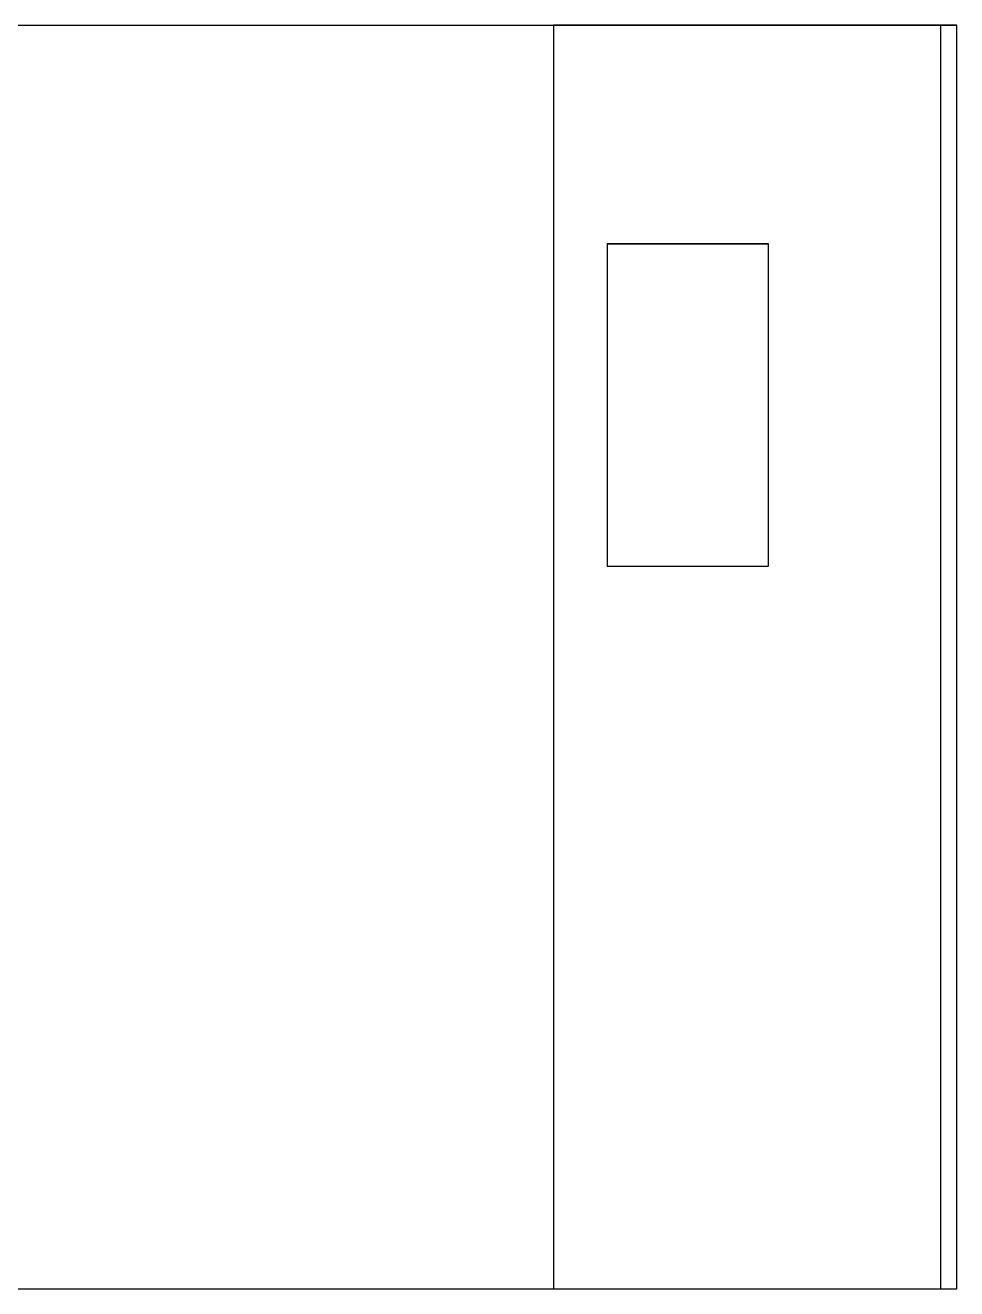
# Model space of a CAD drawing. Header units: centimetres. Extents: x 31418 to 49849, y -3781 to 3852.
# Drawn here: x 49156 to 49849, y 1012 to 1952 of the extents above; entities that cross this region are included whole.
import ezdxf

# ---------------------------------------------------------------- set-up
doc = ezdxf.new("R2010")
doc.units = ezdxf.units.CM
doc.header["$LTSCALE"] = 100
doc.header["$MEASUREMENT"] = 0
doc.layers.add('Muebles', color=11, linetype='Continuous')

msp = doc.modelspace()

# ---------------------------------------------------------------- linework, layer by layer
for p, q in [((48848.76, 1952.04), (49848.76, 1952.04)), ((49848.76, 1952.04), (49548.76, 1952.04)), ((49548.76, 1952.04), (49548.76, 1012.04)), ((49848.76, 1952.04), (49836.76, 1952.04)), ((49836.76, 1952.04), (49836.76, 1012.04)), ((49848.76, 1012.04), (49848.76, 1952.04)), ((49588.76, 1789.54), (49708.76, 1789.54)), ((49588.76, 1549.54), (49708.76, 1549.54)), ((48848.76, 1012.04), (49848.76, 1012.04))]:
    msp.add_line(p, q)
at = {"layer": 'Muebles'}
for p, q in [((49588.76, 1789.54), (49588.76, 1549.54)), ((49708.76, 1789.54), (49588.76, 1789.54)), ((49708.76, 1549.54), (49708.76, 1789.54)), ((49588.76, 1549.54), (49708.76, 1549.54))]:
    msp.add_line(p, q, dxfattribs=at)

doc.saveas('drawing.dxf')
